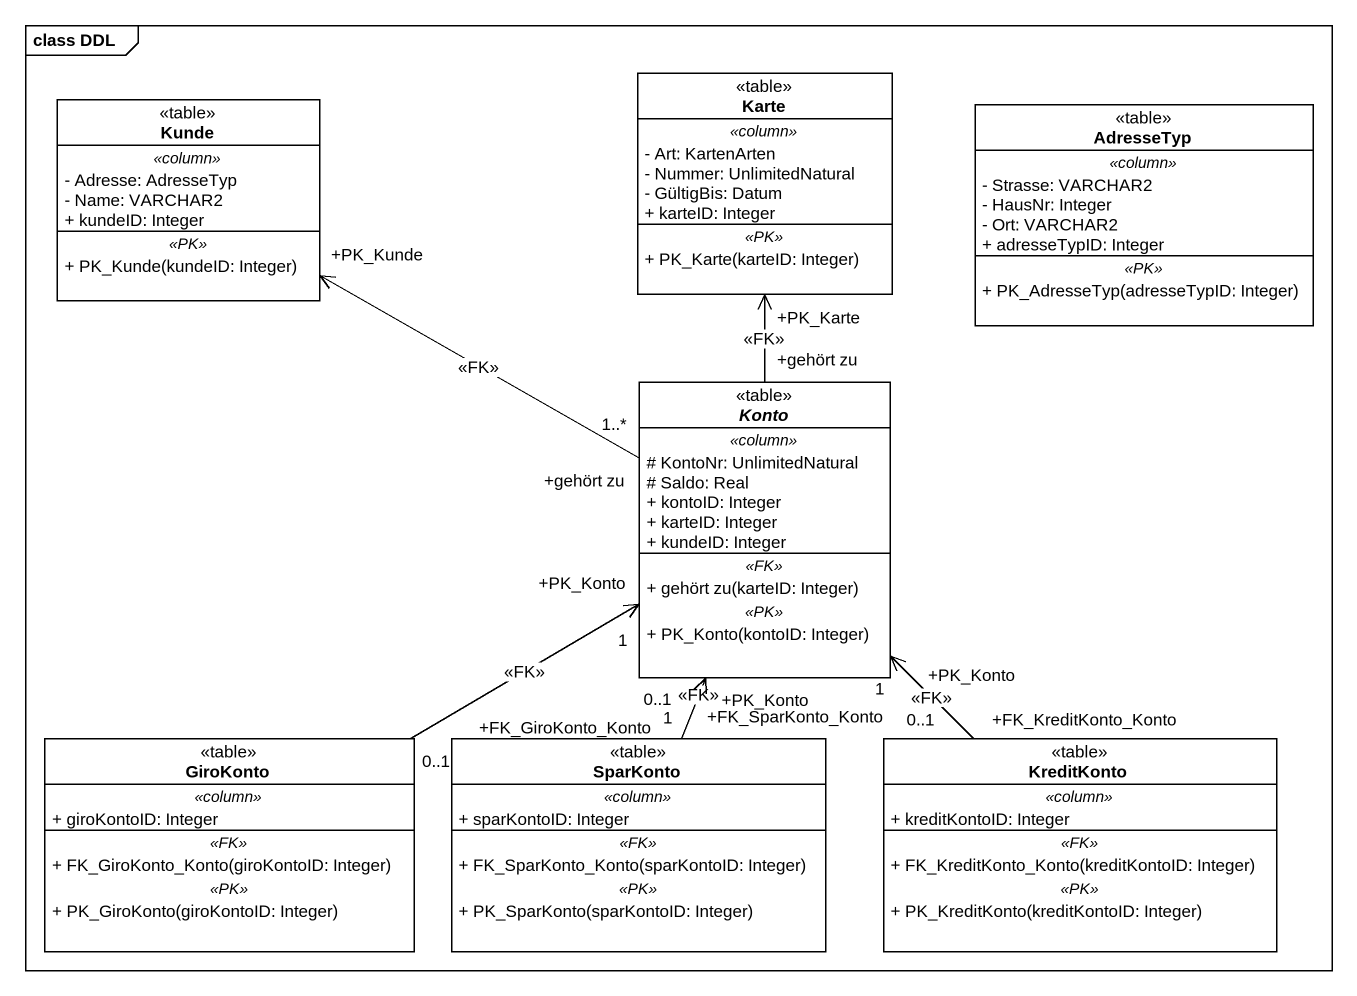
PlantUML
@startuml
mainframe class DDL
hide circle
hide empty members
skinparam classAttributeIconSize 0
class Karte <<table>> {
  .. <<column>> ..
  - Art: KartenArten
  - Nummer: UnlimitedNatural
  - GültigBis: Datum
  + karteID: Integer
  .. <<PK>> ..
  + PK_Karte(karteID: Integer)
}
class Kunde <<table>> {
  .. <<column>> ..
  - Adresse: AdresseTyp
  - Name: VARCHAR2
  + kundeID: Integer
  .. <<PK>> ..
  + PK_Kunde(kundeID: Integer)
}
class AdresseTyp <<table>> {
  .. <<column>> ..
  - Strasse: VARCHAR2
  - HausNr: Integer
  - Ort: VARCHAR2
  + adresseTypID: Integer
  .. <<PK>> ..
  + PK_AdresseTyp(adresseTypID: Integer)
}
abstract class Konto <<table>> {
  .. <<column>> ..
  # KontoNr: UnlimitedNatural
  # Saldo: Real
  + kontoID: Integer
  + karteID: Integer
  + kundeID: Integer
  .. <<FK>> ..
  + gehört zu(karteID: Integer)
  .. <<PK>> ..
  + PK_Konto(kontoID: Integer)
}
class GiroKonto <<table>> {
  .. <<column>> ..
  + giroKontoID: Integer
  .. <<FK>> ..
  + FK_GiroKonto_Konto(giroKontoID: Integer)
  .. <<PK>> ..
  + PK_GiroKonto(giroKontoID: Integer)
}
class SparKonto <<table>> {
  .. <<column>> ..
  + sparKontoID: Integer
  .. <<FK>> ..
  + FK_SparKonto_Konto(sparKontoID: Integer)
  .. <<PK>> ..
  + PK_SparKonto(sparKontoID: Integer)
}
class KreditKonto <<table>> {
  .. <<column>> ..
  + kreditKontoID: Integer
  .. <<FK>> ..
  + FK_KreditKonto_Konto(kreditKontoID: Integer)
  .. <<PK>> ..
  + PK_KreditKonto(kreditKontoID: Integer)
}
Konto "+gehört zu" -up-> "+PK_Karte" Karte : <<FK>>
Konto "+gehört zu\n1..*" -left-> "+PK_Kunde" Kunde : <<FK>>
GiroKonto "+FK_GiroKonto_Konto\n0..1" -right-> "+PK_Konto\n1" Konto : <<FK>>
SparKonto "+FK_SparKonto_Konto\n0..1" -up-> "+PK_Konto\n1" Konto : <<FK>>
KreditKonto "+FK_KreditKonto_Konto\n0..1" -up-> "+PK_Konto\n1" Konto : <<FK>>
@enduml
